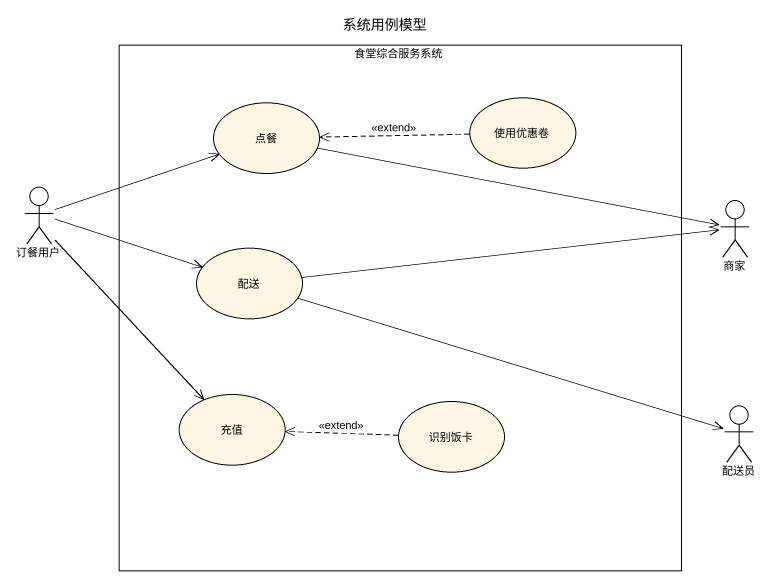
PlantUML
@startuml
title 系统用例模型
rectangle 食堂综合服务系统 {
  usecase 点餐
  usecase 使用优惠卷
  usecase 配送
  usecase 充值
  usecase 识别饭卡
}
actor 订餐用户
actor 商家
actor 配送员
点餐 -right-> 商家
使用优惠卷 .left.> 点餐 : <<extend>>
订餐用户 -right-> 点餐
订餐用户 -right-> 配送
订餐用户 --> 充值
配送 -right-> 商家
配送 -right-> 配送员
识别饭卡 .left.> 充值 : <<extend>>
@enduml
